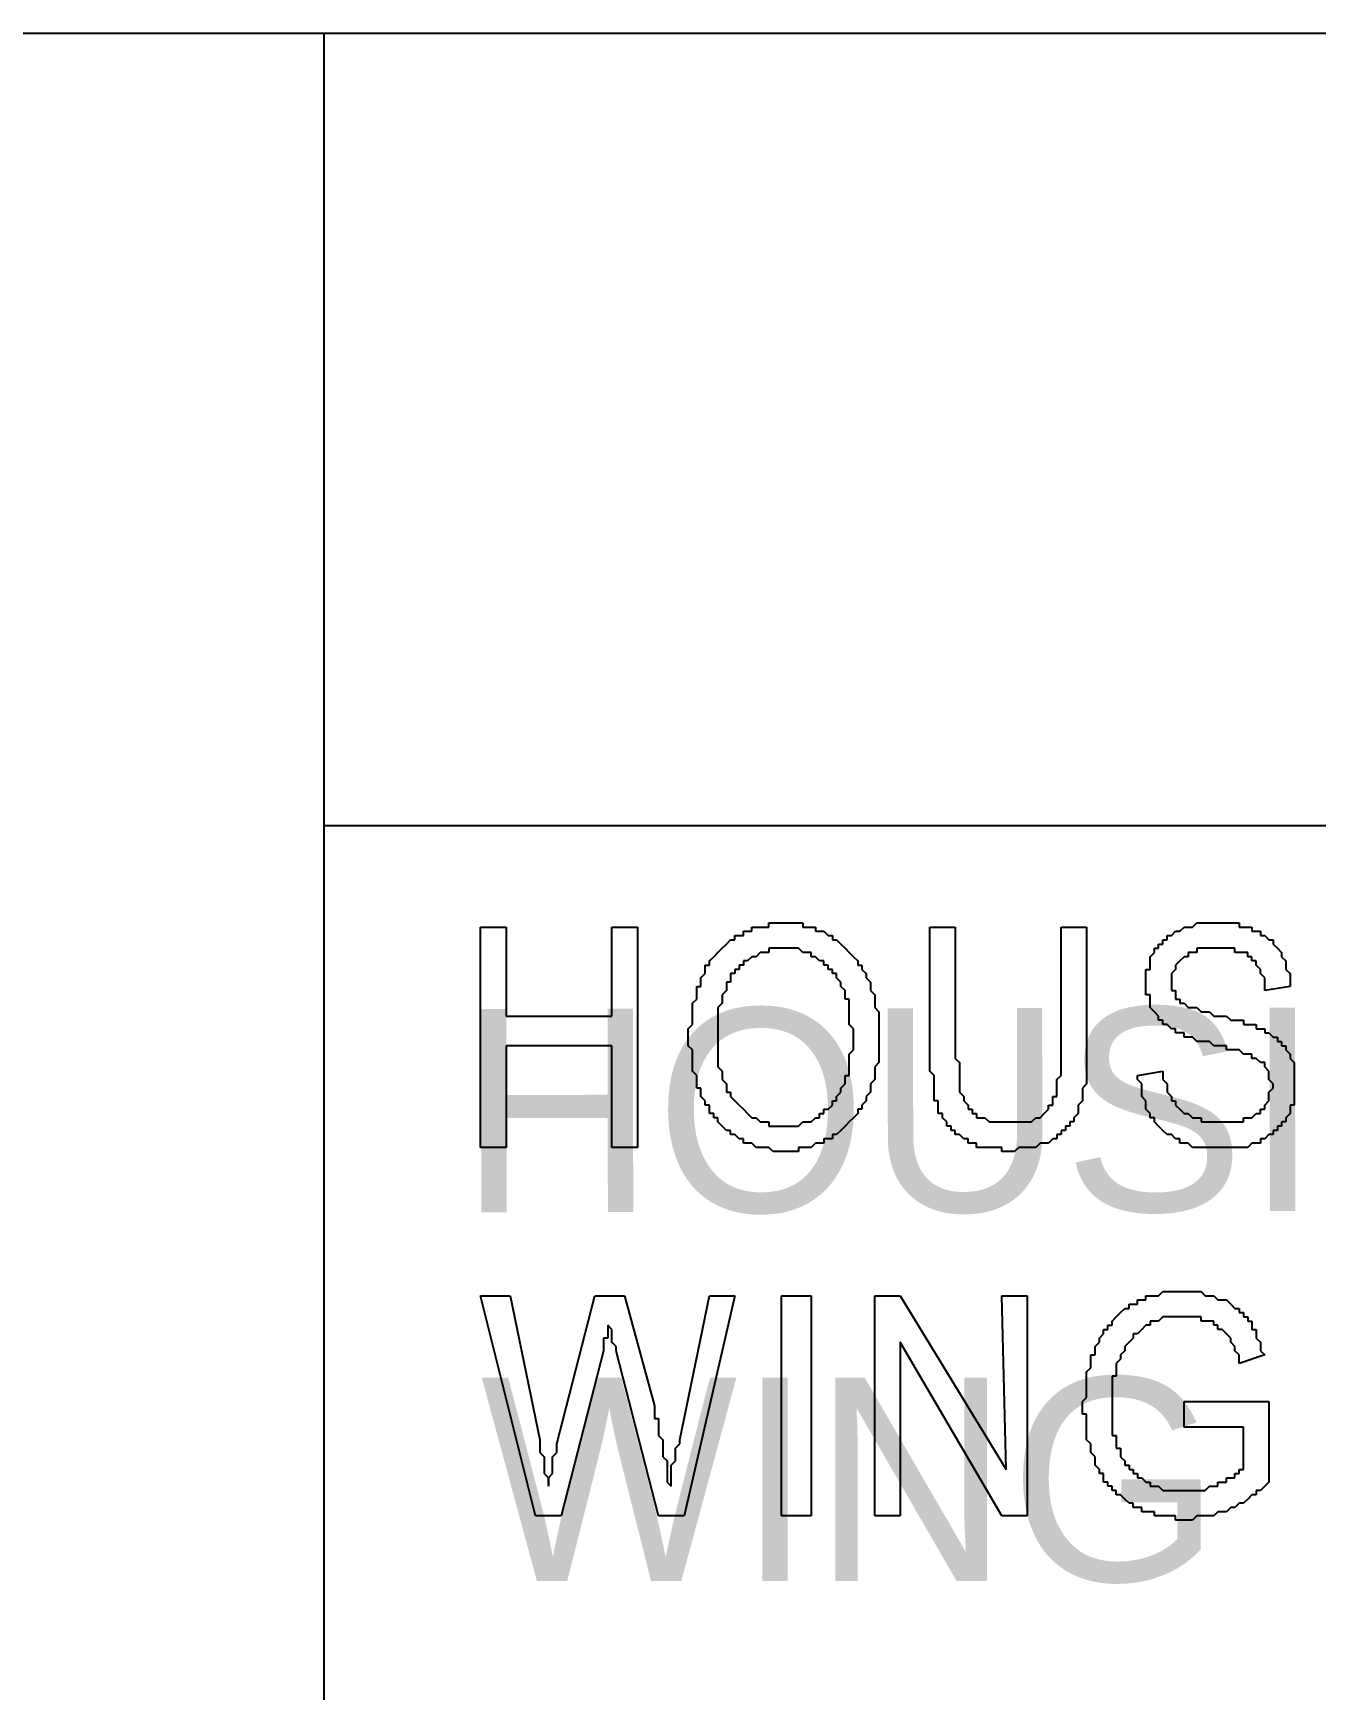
# Model space of a CAD drawing. Header units: millimetres. Extents: x 30 to 56197, y -4580 to 38782.
# Drawn here: x 47197 to 48978, y 36481 to 38782 of the extents above; entities that cross this region are included whole.
import ezdxf

# ---------------------------------------------------------------- set-up
doc = ezdxf.new("R2010")
doc.units = ezdxf.units.MM
doc.layers.add('A-ARCH-REF', color=8, linetype='CONTINUOUS')

msp = doc.modelspace()

# ---------------------------------------------------------------- linework, layer by layer
at = {"layer": 'A-ARCH-REF'}
for p, q in [((2132.1, 38781.7), (56197.3, 38781.7)), ((47600.3, 38781.7), (47600.3, 2451.8)), ((47600.3, 37681.3), (56197.3, 37681.3)), ((47818.1, 37234.1), (47818.1, 37540.1)), ((47818.1, 37540.1), (47853.4, 37540.1)), ((47853.4, 37540.1), (47853.4, 37416.5)), ((48000.5, 37416.5), (48000.5, 37540.1)), ((48000.5, 37540.1), (48035.8, 37540.1)), ((48035.8, 37540.1), (48035.8, 37234.1)), ((48182.9, 37528.3), (48182.9, 37534.2)), ((48182.9, 37534.2), (48188.8, 37534.2)), ((48188.8, 37534.2), (48194.6, 37534.2)), ((48194.6, 37534.2), (48194.6, 37540.1)), ((48194.6, 37540.1), (48200.5, 37540.1)), ((48200.5, 37540.1), (48206.4, 37540.1)), ((48206.4, 37540.1), (48212.3, 37540.1)), ((48212.3, 37540.1), (48218.2, 37540.1)), ((48218.2, 37540.1), (48218.2, 37546)), ((48218.2, 37546), (48224.1, 37546)), ((48224.1, 37546), (48230, 37546)), ((48230, 37546), (48235.8, 37546)), ((48235.8, 37546), (48241.7, 37546)), ((48241.7, 37546), (48247.6, 37546)), ((48247.6, 37546), (48253.5, 37546)), ((48253.5, 37546), (48259.4, 37546)), ((48259.4, 37546), (48265.3, 37546)), ((48265.3, 37546), (48265.3, 37540.1)), ((48265.3, 37540.1), (48271.1, 37540.1)), ((48271.1, 37540.1), (48277, 37540.1)), ((48277, 37540.1), (48282.9, 37540.1)), ((48282.9, 37540.1), (48282.9, 37534.2)), ((48282.9, 37534.2), (48288.8, 37534.2)), ((48288.8, 37534.2), (48294.7, 37534.2)), ((48294.7, 37534.2), (48300.6, 37528.3)), ((48441.8, 37363.6), (48441.8, 37540.1)), ((48441.8, 37540.1), (48477.1, 37540.1)), ((48477.1, 37540.1), (48477.1, 37363.6)), ((48624.2, 37540.1), (48659.5, 37540.1)), ((48624.2, 37363.6), (48624.2, 37540.1)), ((48659.5, 37540.1), (48659.5, 37363.6)), ((48777.2, 37528.3), (48783.1, 37534.2)), ((48783.1, 37534.2), (48789, 37534.2)), ((48789, 37534.2), (48794.9, 37540.1)), ((48794.9, 37540.1), (48800.7, 37540.1)), ((48800.7, 37540.1), (48806.6, 37540.1)), ((48806.6, 37540.1), (48812.5, 37546)), ((48812.5, 37546), (48818.4, 37546)), ((48818.4, 37546), (48824.3, 37546)), ((48824.3, 37546), (48830.2, 37546)), ((48830.2, 37546), (48836, 37546)), ((48836, 37546), (48841.9, 37546)), ((48841.9, 37546), (48847.8, 37546)), ((48847.8, 37546), (48853.7, 37546)), ((48853.7, 37546), (48859.6, 37546)), ((48859.6, 37546), (48865.5, 37546)), ((48865.5, 37546), (48871.3, 37546)), ((48871.3, 37546), (48871.3, 37540.1)), ((48871.3, 37540.1), (48877.2, 37540.1)), ((48877.2, 37540.1), (48883.1, 37540.1)), ((48883.1, 37540.1), (48889, 37540.1)), ((48889, 37540.1), (48889, 37534.2)), ((48889, 37534.2), (48894.9, 37534.2)), ((48894.9, 37534.2), (48900.8, 37534.2)), ((48900.8, 37534.2), (48900.8, 37528.3)), ((48147.6, 37504.8), (48153.5, 37510.7)), ((48153.5, 37510.7), (48159.3, 37516.5)), ((48159.3, 37516.5), (48165.2, 37522.4)), ((48165.2, 37522.4), (48171.1, 37522.4)), ((48171.1, 37522.4), (48171.1, 37528.3)), ((48171.1, 37528.3), (48177, 37528.3)), ((48177, 37528.3), (48182.9, 37528.3)), ((48224.1, 37510.7), (48218.2, 37510.7)), ((48218.2, 37510.7), (48218.2, 37504.8)), ((48230, 37510.7), (48224.1, 37510.7)), ((48235.8, 37510.7), (48230, 37510.7)), ((48241.7, 37510.7), (48235.8, 37510.7)), ((48247.6, 37510.7), (48241.7, 37510.7)), ((48253.5, 37510.7), (48247.6, 37510.7)), ((48259.4, 37510.7), (48253.5, 37510.7)), ((48265.3, 37504.8), (48259.4, 37510.7)), ((48300.6, 37528.3), (48306.5, 37528.3)), ((48306.5, 37528.3), (48306.5, 37522.4)), ((48306.5, 37522.4), (48312.3, 37522.4)), ((48312.3, 37522.4), (48318.2, 37516.5)), ((48318.2, 37516.5), (48324.1, 37510.7)), ((48324.1, 37510.7), (48330, 37504.8)), ((48753.7, 37504.8), (48753.7, 37510.7)), ((48753.7, 37510.7), (48759.5, 37510.7)), ((48759.5, 37510.7), (48759.5, 37516.5)), ((48759.5, 37516.5), (48765.4, 37516.5)), ((48765.4, 37516.5), (48765.4, 37522.4)), ((48765.4, 37522.4), (48771.3, 37522.4)), ((48771.3, 37522.4), (48771.3, 37528.3)), ((48771.3, 37528.3), (48777.2, 37528.3)), ((48818.4, 37510.7), (48812.5, 37510.7)), ((48812.5, 37510.7), (48812.5, 37504.8)), ((48824.3, 37510.7), (48818.4, 37510.7)), ((48830.2, 37510.7), (48824.3, 37510.7)), ((48836, 37510.7), (48830.2, 37510.7)), ((48841.9, 37510.7), (48836, 37510.7)), ((48847.8, 37510.7), (48841.9, 37510.7)), ((48853.7, 37510.7), (48847.8, 37510.7)), ((48859.6, 37510.7), (48853.7, 37510.7)), ((48865.5, 37510.7), (48859.6, 37510.7)), ((48865.5, 37504.8), (48865.5, 37510.7)), ((48900.8, 37528.3), (48906.7, 37528.3)), ((48906.7, 37528.3), (48912.5, 37522.4)), ((48912.5, 37522.4), (48918.4, 37522.4)), ((48918.4, 37522.4), (48918.4, 37516.5)), ((48918.4, 37516.5), (48924.3, 37510.7)), ((48924.3, 37510.7), (48930.2, 37504.8)), ((48129.9, 37481.2), (48129.9, 37487.1)), ((48129.9, 37487.1), (48135.8, 37487.1)), ((48135.8, 37493), (48141.7, 37498.9)), ((48135.8, 37487.1), (48135.8, 37493)), ((48141.7, 37498.9), (48147.6, 37504.8)), ((48182.9, 37487.1), (48177, 37487.1)), ((48177, 37487.1), (48177, 37481.2)), ((48188.8, 37493), (48182.9, 37493)), ((48182.9, 37493), (48182.9, 37487.1)), ((48194.6, 37498.9), (48188.8, 37493)), ((48200.5, 37498.9), (48194.6, 37498.9)), ((48206.4, 37504.8), (48200.5, 37498.9)), ((48212.3, 37504.8), (48206.4, 37504.8)), ((48218.2, 37504.8), (48212.3, 37504.8)), ((48271.1, 37504.8), (48265.3, 37504.8)), ((48277, 37504.8), (48271.1, 37504.8)), ((48277, 37498.9), (48277, 37504.8)), ((48282.9, 37498.9), (48277, 37498.9)), ((48288.8, 37493), (48282.9, 37498.9)), ((48294.7, 37493), (48288.8, 37493)), ((48294.7, 37487.1), (48294.7, 37493)), ((48300.6, 37487.1), (48294.7, 37487.1)), ((48300.6, 37481.2), (48300.6, 37487.1)), ((48330, 37504.8), (48335.9, 37498.9)), ((48335.9, 37498.9), (48341.8, 37493)), ((48341.8, 37493), (48341.8, 37487.1)), ((48341.8, 37487.1), (48347.6, 37487.1)), ((48347.6, 37487.1), (48347.6, 37481.2)), ((48747.8, 37498.9), (48753.7, 37504.8)), ((48747.8, 37493), (48747.8, 37498.9)), ((48747.8, 37487.1), (48747.8, 37493)), ((48747.8, 37481.2), (48747.8, 37487.1)), ((48789, 37493), (48783.1, 37487.1)), ((48783.1, 37487.1), (48783.1, 37481.2)), ((48794.9, 37498.9), (48789, 37493)), ((48800.7, 37498.9), (48794.9, 37498.9)), ((48806.6, 37504.8), (48800.7, 37504.8)), ((48800.7, 37504.8), (48800.7, 37498.9)), ((48812.5, 37504.8), (48806.6, 37504.8)), ((48871.3, 37504.8), (48865.5, 37504.8)), ((48877.2, 37504.8), (48871.3, 37504.8)), ((48883.1, 37504.8), (48877.2, 37504.8)), ((48883.1, 37498.9), (48883.1, 37504.8)), ((48889, 37498.9), (48883.1, 37498.9)), ((48889, 37493), (48889, 37498.9)), ((48894.9, 37493), (48889, 37493)), ((48894.9, 37487.1), (48894.9, 37493)), ((48900.8, 37481.2), (48894.9, 37487.1)), ((48930.2, 37504.8), (48930.2, 37498.9)), ((48930.2, 37498.9), (48936.1, 37493)), ((48936.1, 37493), (48936.1, 37487.1)), ((48936.1, 37487.1), (48936.1, 37481.2)), ((48124, 37469.5), (48129.9, 37475.4)), ((48124, 37463.6), (48124, 37469.5)), ((48124, 37457.7), (48124, 37463.6)), ((48129.9, 37475.4), (48129.9, 37481.2)), ((48165.2, 37463.6), (48159.3, 37463.6)), ((48159.3, 37463.6), (48159.3, 37457.7)), ((48171.1, 37475.4), (48165.2, 37475.4)), ((48165.2, 37475.4), (48165.2, 37469.5)), ((48165.2, 37469.5), (48165.2, 37463.6)), ((48177, 37481.2), (48171.1, 37481.2)), ((48171.1, 37481.2), (48171.1, 37475.4)), ((48306.5, 37481.2), (48300.6, 37481.2)), ((48306.5, 37475.4), (48306.5, 37481.2)), ((48312.3, 37475.4), (48306.5, 37475.4)), ((48312.3, 37469.5), (48312.3, 37475.4)), ((48318.2, 37463.6), (48312.3, 37469.5)), ((48318.2, 37457.7), (48318.2, 37463.6)), ((48347.6, 37481.2), (48353.5, 37475.4)), ((48353.5, 37475.4), (48353.5, 37469.5)), ((48353.5, 37469.5), (48359.4, 37463.6)), ((48359.4, 37463.6), (48359.4, 37457.7)), ((48741.9, 37475.4), (48741.9, 37481.2)), ((48741.9, 37481.2), (48747.8, 37481.2)), ((48741.9, 37469.5), (48741.9, 37475.4)), ((48741.9, 37463.6), (48741.9, 37469.5)), ((48741.9, 37457.7), (48741.9, 37463.6)), ((48783.1, 37481.2), (48777.2, 37475.4)), ((48777.2, 37475.4), (48777.2, 37469.5)), ((48777.2, 37469.5), (48777.2, 37463.6)), ((48777.2, 37463.6), (48777.2, 37457.7)), ((48900.8, 37475.4), (48900.8, 37481.2)), ((48906.7, 37469.5), (48900.8, 37475.4)), ((48906.7, 37463.6), (48906.7, 37469.5)), ((48906.7, 37457.7), (48906.7, 37463.6)), ((48936.1, 37481.2), (48942, 37475.4)), ((48942, 37475.4), (48942, 37469.5)), ((48942, 37469.5), (48942, 37463.6)), ((48942, 37463.6), (48942, 37457.7)), ((48112.3, 37434.2), (48118.2, 37440.1)), ((48118.2, 37451.8), (48118.2, 37457.7)), ((48118.2, 37457.7), (48124, 37457.7)), ((48118.2, 37445.9), (48118.2, 37451.8)), ((48118.2, 37440.1), (48118.2, 37445.9)), ((48159.3, 37451.8), (48153.5, 37445.9)), ((48153.5, 37445.9), (48153.5, 37440.1)), ((48153.5, 37440.1), (48153.5, 37434.2)), ((48159.3, 37457.7), (48159.3, 37451.8)), ((48324.1, 37451.8), (48318.2, 37457.7)), ((48324.1, 37445.9), (48324.1, 37451.8)), ((48324.1, 37440.1), (48324.1, 37445.9)), ((48330, 37440.1), (48324.1, 37440.1)), ((48330, 37434.2), (48330, 37440.1)), ((48359.4, 37457.7), (48359.4, 37451.8)), ((48359.4, 37451.8), (48365.3, 37445.9)), ((48365.3, 37445.9), (48365.3, 37440.1)), ((48365.3, 37440.1), (48365.3, 37434.2)), ((48741.9, 37451.8), (48741.9, 37457.7)), ((48741.9, 37445.9), (48741.9, 37451.8)), ((48747.8, 37445.9), (48741.9, 37445.9)), ((48747.8, 37440.1), (48747.8, 37445.9)), ((48747.8, 37434.2), (48747.8, 37440.1)), ((48777.2, 37457.7), (48777.2, 37451.8)), ((48777.2, 37451.8), (48783.1, 37451.8)), ((48783.1, 37451.8), (48783.1, 37445.9)), ((48783.1, 37445.9), (48783.1, 37440.1)), ((48783.1, 37440.1), (48789, 37440.1)), ((48789, 37440.1), (48789, 37434.2)), ((48942, 37457.7), (48906.7, 37451.8)), ((48906.7, 37451.8), (48906.7, 37457.7)), ((47853.4, 37416.5), (48000.5, 37416.5)), ((48112.3, 37428.3), (48112.3, 37434.2)), ((48112.3, 37422.4), (48112.3, 37428.3)), ((48112.3, 37416.5), (48112.3, 37422.4)), ((48112.3, 37410.6), (48112.3, 37416.5)), ((48153.5, 37434.2), (48147.6, 37428.3)), ((48147.6, 37428.3), (48147.6, 37422.4)), ((48147.6, 37422.4), (48147.6, 37416.5)), ((48147.6, 37416.5), (48147.6, 37410.6)), ((48330, 37428.3), (48330, 37434.2)), ((48330, 37422.4), (48330, 37428.3)), ((48330, 37416.5), (48330, 37422.4)), ((48330, 37410.6), (48330, 37416.5)), ((48365.3, 37434.2), (48365.3, 37428.3)), ((48365.3, 37428.3), (48371.2, 37422.4)), ((48371.2, 37422.4), (48371.2, 37416.5)), ((48371.2, 37416.5), (48371.2, 37410.6)), ((48747.8, 37428.3), (48747.8, 37434.2)), ((48753.7, 37422.4), (48747.8, 37428.3)), ((48759.5, 37416.5), (48753.7, 37422.4)), ((48759.5, 37410.6), (48759.5, 37416.5)), ((48789, 37434.2), (48794.9, 37434.2)), ((48794.9, 37434.2), (48800.7, 37428.3)), ((48800.7, 37428.3), (48806.6, 37428.3)), ((48806.6, 37428.3), (48812.5, 37428.3)), ((48812.5, 37428.3), (48818.4, 37422.4)), ((48818.4, 37422.4), (48824.3, 37422.4)), ((48824.3, 37422.4), (48830.2, 37422.4)), ((48830.2, 37422.4), (48836, 37416.5)), ((48836, 37416.5), (48841.9, 37416.5)), ((48841.9, 37416.5), (48847.8, 37416.5)), ((48847.8, 37416.5), (48853.7, 37416.5)), ((48853.7, 37416.5), (48859.6, 37410.6)), ((48106.4, 37398.9), (48112.3, 37404.7)), ((48106.4, 37393), (48106.4, 37398.9)), ((48106.4, 37387.1), (48106.4, 37393)), ((48112.3, 37404.7), (48112.3, 37410.6)), ((48147.6, 37410.6), (48147.6, 37404.7)), ((48147.6, 37404.7), (48147.6, 37398.9)), ((48147.6, 37398.9), (48147.6, 37393)), ((48147.6, 37393), (48147.6, 37387.1)), ((48330, 37404.7), (48330, 37410.6)), ((48335.9, 37398.9), (48330, 37404.7)), ((48335.9, 37393), (48335.9, 37398.9)), ((48335.9, 37387.1), (48335.9, 37393)), ((48371.2, 37410.6), (48371.2, 37404.7)), ((48371.2, 37404.7), (48371.2, 37398.9)), ((48371.2, 37398.9), (48371.2, 37393)), ((48371.2, 37393), (48371.2, 37387.1)), ((48765.4, 37410.6), (48759.5, 37410.6)), ((48765.4, 37404.7), (48765.4, 37410.6)), ((48771.3, 37404.7), (48765.4, 37404.7)), ((48777.2, 37398.9), (48771.3, 37404.7)), ((48783.1, 37398.9), (48777.2, 37398.9)), ((48783.1, 37393), (48783.1, 37398.9)), ((48789, 37393), (48783.1, 37393)), ((48794.9, 37393), (48789, 37393)), ((48794.9, 37387.1), (48794.9, 37393)), ((48859.6, 37410.6), (48865.5, 37410.6)), ((48865.5, 37410.6), (48871.3, 37410.6)), ((48871.3, 37410.6), (48877.2, 37410.6)), ((48877.2, 37410.6), (48877.2, 37404.7)), ((48877.2, 37404.7), (48883.1, 37404.7)), ((48883.1, 37404.7), (48889, 37404.7)), ((48889, 37404.7), (48894.9, 37404.7)), ((48894.9, 37404.7), (48894.9, 37398.9)), ((48894.9, 37398.9), (48900.8, 37398.9)), ((48900.8, 37398.9), (48906.7, 37398.9)), ((48906.7, 37398.9), (48906.7, 37393)), ((48906.7, 37393), (48912.5, 37393)), ((48912.5, 37393), (48918.4, 37387.1)), ((48000.5, 37375.3), (47853.4, 37375.3)), ((47853.4, 37375.3), (47853.4, 37234.1)), ((48000.5, 37234.1), (48000.5, 37375.3)), ((48106.4, 37381.2), (48106.4, 37387.1)), ((48106.4, 37375.3), (48106.4, 37381.2)), ((48112.3, 37369.4), (48106.4, 37375.3)), ((48112.3, 37363.6), (48112.3, 37369.4)), ((48147.6, 37387.1), (48147.6, 37381.2)), ((48147.6, 37381.2), (48147.6, 37375.3)), ((48147.6, 37375.3), (48147.6, 37369.4)), ((48147.6, 37369.4), (48147.6, 37363.6)), ((48330, 37363.6), (48335.9, 37369.4)), ((48335.9, 37381.2), (48335.9, 37387.1)), ((48335.9, 37375.3), (48335.9, 37381.2)), ((48335.9, 37369.4), (48335.9, 37375.3)), ((48371.2, 37387.1), (48371.2, 37381.2)), ((48371.2, 37381.2), (48371.2, 37375.3)), ((48371.2, 37375.3), (48371.2, 37369.4)), ((48371.2, 37369.4), (48371.2, 37363.6)), ((48800.7, 37387.1), (48794.9, 37387.1)), ((48806.6, 37387.1), (48800.7, 37387.1)), ((48812.5, 37381.2), (48806.6, 37387.1)), ((48818.4, 37381.2), (48812.5, 37381.2)), ((48824.3, 37381.2), (48818.4, 37381.2)), ((48830.2, 37381.2), (48824.3, 37381.2)), ((48836, 37375.3), (48830.2, 37381.2)), ((48841.9, 37375.3), (48836, 37375.3)), ((48847.8, 37375.3), (48841.9, 37375.3)), ((48853.7, 37375.3), (48847.8, 37375.3)), ((48853.7, 37369.4), (48853.7, 37375.3)), ((48859.6, 37369.4), (48853.7, 37369.4)), ((48865.5, 37369.4), (48859.6, 37369.4)), ((48871.3, 37369.4), (48865.5, 37369.4)), ((48877.2, 37363.6), (48871.3, 37369.4)), ((48918.4, 37387.1), (48924.3, 37387.1)), ((48924.3, 37387.1), (48924.3, 37381.2)), ((48924.3, 37381.2), (48930.2, 37381.2)), ((48930.2, 37381.2), (48930.2, 37375.3)), ((48930.2, 37375.3), (48936.1, 37375.3)), ((48936.1, 37375.3), (48936.1, 37369.4)), ((48936.1, 37369.4), (48942, 37363.6)), ((48112.3, 37357.7), (48112.3, 37363.6)), ((48112.3, 37351.8), (48112.3, 37357.7)), ((48112.3, 37345.9), (48112.3, 37351.8)), ((48147.6, 37363.6), (48147.6, 37357.7)), ((48147.6, 37357.7), (48147.6, 37351.8)), ((48147.6, 37351.8), (48147.6, 37345.9)), ((48330, 37357.7), (48330, 37363.6)), ((48330, 37351.8), (48330, 37357.7)), ((48330, 37345.9), (48330, 37351.8)), ((48371.2, 37351.8), (48365.3, 37345.9)), ((48371.2, 37363.6), (48371.2, 37357.7)), ((48371.2, 37357.7), (48371.2, 37351.8)), ((48441.8, 37357.7), (48441.8, 37363.6)), ((48441.8, 37351.8), (48441.8, 37357.7)), ((48441.8, 37345.9), (48441.8, 37351.8)), ((48477.1, 37363.6), (48477.1, 37357.7)), ((48477.1, 37357.7), (48483, 37351.8)), ((48483, 37351.8), (48483, 37345.9)), ((48624.2, 37357.7), (48624.2, 37363.6)), ((48624.2, 37351.8), (48624.2, 37357.7)), ((48624.2, 37345.9), (48624.2, 37351.8)), ((48659.5, 37363.6), (48659.5, 37357.7)), ((48659.5, 37357.7), (48659.5, 37351.8)), ((48659.5, 37351.8), (48659.5, 37345.9)), ((48883.1, 37363.6), (48877.2, 37363.6)), ((48889, 37363.6), (48883.1, 37363.6)), ((48889, 37357.7), (48889, 37363.6)), ((48894.9, 37357.7), (48889, 37357.7)), ((48900.8, 37351.8), (48894.9, 37357.7)), ((48906.7, 37351.8), (48900.8, 37351.8)), ((48906.7, 37345.9), (48906.7, 37351.8)), ((48942, 37363.6), (48942, 37357.7)), ((48942, 37357.7), (48947.8, 37351.8)), ((48947.8, 37351.8), (48947.8, 37345.9)), ((48112.3, 37340), (48112.3, 37345.9)), ((48118.2, 37334.1), (48112.3, 37340)), ((48118.2, 37328.2), (48118.2, 37334.1)), ((48118.2, 37322.4), (48118.2, 37328.2)), ((48147.6, 37345.9), (48153.5, 37340)), ((48153.5, 37340), (48153.5, 37334.1)), ((48153.5, 37334.1), (48153.5, 37328.2)), ((48153.5, 37328.2), (48159.3, 37322.4)), ((48324.1, 37328.2), (48324.1, 37334.1)), ((48324.1, 37334.1), (48330, 37334.1)), ((48324.1, 37322.4), (48324.1, 37328.2)), ((48330, 37340), (48330, 37345.9)), ((48330, 37334.1), (48330, 37340)), ((48365.3, 37328.2), (48359.4, 37322.4)), ((48365.3, 37345.9), (48365.3, 37340)), ((48365.3, 37340), (48365.3, 37334.1)), ((48365.3, 37334.1), (48365.3, 37328.2)), ((48441.8, 37340), (48441.8, 37345.9)), ((48447.7, 37334.1), (48441.8, 37340)), ((48447.7, 37328.2), (48447.7, 37334.1)), ((48447.7, 37322.4), (48447.7, 37328.2)), ((48483, 37345.9), (48483, 37340)), ((48483, 37340), (48483, 37334.1)), ((48483, 37334.1), (48483, 37328.2)), ((48483, 37328.2), (48483, 37322.4)), ((48618.3, 37328.2), (48624.2, 37334.1)), ((48618.3, 37322.4), (48618.3, 37328.2)), ((48624.2, 37340), (48624.2, 37345.9)), ((48624.2, 37334.1), (48624.2, 37340)), ((48659.5, 37345.9), (48659.5, 37340)), ((48659.5, 37340), (48659.5, 37334.1)), ((48659.5, 37334.1), (48659.5, 37328.2)), ((48659.5, 37328.2), (48659.5, 37322.4)), ((48730.1, 37334.1), (48765.4, 37340)), ((48730.1, 37328.2), (48730.1, 37334.1)), ((48736, 37322.4), (48730.1, 37328.2)), ((48765.4, 37340), (48765.4, 37334.1)), ((48765.4, 37334.1), (48765.4, 37328.2)), ((48765.4, 37328.2), (48771.3, 37322.4)), ((48912.5, 37340), (48906.7, 37345.9)), ((48912.5, 37334.1), (48912.5, 37340)), ((48912.5, 37328.2), (48912.5, 37334.1)), ((48918.4, 37322.4), (48912.5, 37328.2)), ((48947.8, 37345.9), (48947.8, 37340)), ((48947.8, 37340), (48947.8, 37334.1)), ((48947.8, 37334.1), (48947.8, 37328.2)), ((48947.8, 37328.2), (48947.8, 37322.4)), ((48118.2, 37316.5), (48118.2, 37322.4)), ((48124, 37316.5), (48118.2, 37316.5)), ((48124, 37310.6), (48124, 37316.5)), ((48124, 37304.7), (48124, 37310.6)), ((48129.9, 37298.8), (48124, 37304.7)), ((48159.3, 37322.4), (48159.3, 37316.5)), ((48159.3, 37316.5), (48159.3, 37310.6)), ((48159.3, 37310.6), (48165.2, 37310.6)), ((48165.2, 37310.6), (48165.2, 37304.7)), ((48165.2, 37304.7), (48171.1, 37298.8)), ((48312.3, 37304.7), (48318.2, 37310.6)), ((48312.3, 37298.8), (48312.3, 37304.7)), ((48318.2, 37316.5), (48324.1, 37322.4)), ((48318.2, 37310.6), (48318.2, 37316.5)), ((48359.4, 37310.6), (48353.5, 37304.7)), ((48353.5, 37304.7), (48353.5, 37298.8)), ((48359.4, 37322.4), (48359.4, 37316.5)), ((48359.4, 37316.5), (48359.4, 37310.6)), ((48447.7, 37316.5), (48447.7, 37322.4)), ((48447.7, 37310.6), (48447.7, 37316.5)), ((48447.7, 37304.7), (48447.7, 37310.6)), ((48447.7, 37298.8), (48447.7, 37304.7)), ((48483, 37322.4), (48483, 37316.5)), ((48483, 37316.5), (48483, 37310.6)), ((48483, 37310.6), (48488.9, 37304.7)), ((48488.9, 37304.7), (48488.9, 37298.8)), ((48612.4, 37298.8), (48612.4, 37304.7)), ((48612.4, 37304.7), (48618.3, 37304.7)), ((48618.3, 37316.5), (48618.3, 37322.4)), ((48618.3, 37310.6), (48618.3, 37316.5)), ((48618.3, 37304.7), (48618.3, 37310.6)), ((48659.5, 37322.4), (48653.6, 37316.5)), ((48653.6, 37316.5), (48653.6, 37310.6)), ((48653.6, 37310.6), (48653.6, 37304.7)), ((48653.6, 37304.7), (48653.6, 37298.8)), ((48736, 37316.5), (48736, 37322.4)), ((48736, 37310.6), (48736, 37316.5)), ((48736, 37304.7), (48736, 37310.6)), ((48741.9, 37298.8), (48736, 37304.7)), ((48771.3, 37322.4), (48771.3, 37316.5)), ((48771.3, 37316.5), (48771.3, 37310.6)), ((48771.3, 37310.6), (48777.2, 37304.7)), ((48777.2, 37304.7), (48777.2, 37298.8)), ((48912.5, 37310.6), (48918.4, 37316.5)), ((48912.5, 37304.7), (48912.5, 37310.6)), ((48912.5, 37298.8), (48912.5, 37304.7)), ((48918.4, 37316.5), (48918.4, 37322.4)), ((48947.8, 37322.4), (48947.8, 37316.5)), ((48947.8, 37316.5), (48947.8, 37310.6)), ((48947.8, 37310.6), (48947.8, 37304.7)), ((48947.8, 37304.7), (48947.8, 37298.8)), ((48129.9, 37292.9), (48129.9, 37298.8)), ((48135.8, 37292.9), (48129.9, 37292.9)), ((48135.8, 37287.1), (48135.8, 37292.9)), ((48135.8, 37281.2), (48135.8, 37287.1)), ((48141.7, 37281.2), (48135.8, 37281.2)), ((48141.7, 37275.3), (48141.7, 37281.2)), ((48171.1, 37298.8), (48177, 37292.9)), ((48177, 37292.9), (48182.9, 37287.1)), ((48182.9, 37287.1), (48188.8, 37281.2)), ((48188.8, 37281.2), (48194.6, 37275.3)), ((48288.8, 37275.3), (48288.8, 37281.2)), ((48288.8, 37281.2), (48294.7, 37281.2)), ((48294.7, 37281.2), (48294.7, 37287.1)), ((48294.7, 37287.1), (48300.6, 37287.1)), ((48300.6, 37287.1), (48306.5, 37292.9)), ((48306.5, 37292.9), (48306.5, 37298.8)), ((48306.5, 37298.8), (48312.3, 37298.8)), ((48341.8, 37281.2), (48335.9, 37275.3)), ((48347.6, 37287.1), (48341.8, 37287.1)), ((48341.8, 37287.1), (48341.8, 37281.2)), ((48353.5, 37298.8), (48347.6, 37292.9)), ((48347.6, 37292.9), (48347.6, 37287.1)), ((48453.6, 37298.8), (48447.7, 37298.8)), ((48453.6, 37292.9), (48453.6, 37298.8)), ((48453.6, 37287.1), (48453.6, 37292.9)), ((48453.6, 37281.2), (48453.6, 37287.1)), ((48459.4, 37281.2), (48453.6, 37281.2)), ((48459.4, 37275.3), (48459.4, 37281.2)), ((48488.9, 37298.8), (48494.8, 37292.9)), ((48494.8, 37292.9), (48494.8, 37287.1)), ((48494.8, 37287.1), (48500.6, 37287.1)), ((48500.6, 37287.1), (48500.6, 37281.2)), ((48500.6, 37281.2), (48506.5, 37281.2)), ((48506.5, 37281.2), (48506.5, 37275.3)), ((48594.8, 37275.3), (48600.7, 37281.2)), ((48600.7, 37281.2), (48606.6, 37287.1)), ((48606.6, 37287.1), (48606.6, 37292.9)), ((48606.6, 37292.9), (48612.4, 37292.9)), ((48612.4, 37292.9), (48612.4, 37298.8)), ((48647.7, 37281.2), (48641.9, 37275.3)), ((48653.6, 37298.8), (48647.7, 37292.9)), ((48647.7, 37292.9), (48647.7, 37287.1)), ((48647.7, 37287.1), (48647.7, 37281.2)), ((48741.9, 37292.9), (48741.9, 37298.8)), ((48741.9, 37287.1), (48741.9, 37292.9)), ((48747.8, 37281.2), (48741.9, 37287.1)), ((48747.8, 37275.3), (48747.8, 37281.2)), ((48777.2, 37298.8), (48783.1, 37298.8)), ((48783.1, 37298.8), (48783.1, 37292.9)), ((48783.1, 37292.9), (48789, 37287.1)), ((48789, 37287.1), (48794.9, 37281.2)), ((48794.9, 37281.2), (48800.7, 37281.2)), ((48800.7, 37281.2), (48806.6, 37275.3)), ((48889, 37275.3), (48894.9, 37281.2)), ((48894.9, 37281.2), (48900.8, 37281.2)), ((48900.8, 37281.2), (48900.8, 37287.1)), ((48900.8, 37287.1), (48906.7, 37287.1)), ((48906.7, 37292.9), (48912.5, 37298.8)), ((48906.7, 37287.1), (48906.7, 37292.9)), ((48942, 37281.2), (48936.1, 37275.3)), ((48947.8, 37292.9), (48942, 37292.9)), ((48942, 37292.9), (48942, 37287.1)), ((48942, 37287.1), (48942, 37281.2)), ((48947.8, 37298.8), (48947.8, 37292.9)), ((48147.6, 37275.3), (48141.7, 37275.3)), ((48147.6, 37269.4), (48147.6, 37275.3)), ((48153.5, 37263.5), (48147.6, 37269.4)), ((48159.3, 37257.6), (48153.5, 37263.5)), ((48165.2, 37257.6), (48159.3, 37257.6)), ((48165.2, 37251.8), (48165.2, 37257.6)), ((48194.6, 37275.3), (48200.5, 37275.3)), ((48200.5, 37275.3), (48206.4, 37269.4)), ((48206.4, 37269.4), (48212.3, 37269.4)), ((48212.3, 37269.4), (48218.2, 37269.4)), ((48218.2, 37269.4), (48218.2, 37263.5)), ((48218.2, 37263.5), (48224.1, 37263.5)), ((48224.1, 37263.5), (48230, 37263.5)), ((48230, 37263.5), (48235.8, 37263.5)), ((48235.8, 37263.5), (48241.7, 37263.5)), ((48241.7, 37263.5), (48247.6, 37263.5)), ((48247.6, 37263.5), (48253.5, 37263.5)), ((48253.5, 37263.5), (48259.4, 37263.5)), ((48259.4, 37263.5), (48265.3, 37269.4)), ((48265.3, 37269.4), (48271.1, 37269.4)), ((48271.1, 37269.4), (48277, 37269.4)), ((48277, 37269.4), (48282.9, 37275.3)), ((48282.9, 37275.3), (48288.8, 37275.3)), ((48318.2, 37257.6), (48312.3, 37251.8)), ((48324.1, 37263.5), (48318.2, 37257.6)), ((48330, 37269.4), (48324.1, 37263.5)), ((48335.9, 37275.3), (48330, 37269.4)), ((48465.3, 37269.4), (48459.4, 37275.3)), ((48465.3, 37263.5), (48465.3, 37269.4)), ((48471.2, 37263.5), (48465.3, 37263.5)), ((48471.2, 37257.6), (48471.2, 37263.5)), ((48477.1, 37257.6), (48471.2, 37257.6)), ((48477.1, 37251.8), (48477.1, 37257.6)), ((48506.5, 37275.3), (48512.4, 37275.3)), ((48512.4, 37275.3), (48518.3, 37275.3)), ((48518.3, 37275.3), (48524.2, 37269.4)), ((48524.2, 37269.4), (48530.1, 37269.4)), ((48530.1, 37269.4), (48535.9, 37269.4)), ((48535.9, 37269.4), (48541.8, 37269.4)), ((48541.8, 37269.4), (48547.7, 37269.4)), ((48547.7, 37269.4), (48553.6, 37269.4)), ((48553.6, 37269.4), (48559.5, 37269.4)), ((48559.5, 37269.4), (48565.4, 37269.4)), ((48565.4, 37269.4), (48571.2, 37269.4)), ((48571.2, 37269.4), (48577.1, 37269.4)), ((48577.1, 37269.4), (48583, 37269.4)), ((48583, 37269.4), (48588.9, 37275.3)), ((48588.9, 37275.3), (48594.8, 37275.3)), ((48630.1, 37257.6), (48624.2, 37257.6)), ((48624.2, 37257.6), (48624.2, 37251.8)), ((48636, 37263.5), (48630.1, 37263.5)), ((48630.1, 37263.5), (48630.1, 37257.6)), ((48641.9, 37269.4), (48636, 37269.4)), ((48636, 37269.4), (48636, 37263.5)), ((48641.9, 37275.3), (48641.9, 37269.4)), ((48753.7, 37275.3), (48747.8, 37275.3)), ((48753.7, 37269.4), (48753.7, 37275.3)), ((48759.5, 37263.5), (48753.7, 37269.4)), ((48765.4, 37257.6), (48759.5, 37263.5)), ((48771.3, 37251.8), (48765.4, 37257.6)), ((48806.6, 37275.3), (48812.5, 37275.3)), ((48812.5, 37275.3), (48818.4, 37275.3)), ((48818.4, 37275.3), (48818.4, 37269.4)), ((48818.4, 37269.4), (48824.3, 37269.4)), ((48824.3, 37269.4), (48830.2, 37269.4)), ((48830.2, 37269.4), (48836, 37269.4)), ((48836, 37269.4), (48841.9, 37269.4)), ((48841.9, 37269.4), (48847.8, 37269.4)), ((48847.8, 37269.4), (48853.7, 37269.4)), ((48853.7, 37269.4), (48859.6, 37269.4)), ((48859.6, 37269.4), (48865.5, 37269.4)), ((48865.5, 37269.4), (48871.3, 37269.4)), ((48871.3, 37269.4), (48877.2, 37269.4)), ((48877.2, 37269.4), (48877.2, 37275.3)), ((48877.2, 37275.3), (48883.1, 37275.3)), ((48883.1, 37275.3), (48889, 37275.3)), ((48924.3, 37257.6), (48918.4, 37257.6)), ((48918.4, 37257.6), (48918.4, 37251.8)), ((48930.2, 37263.5), (48924.3, 37263.5)), ((48924.3, 37263.5), (48924.3, 37257.6)), ((48936.1, 37269.4), (48930.2, 37269.4)), ((48930.2, 37269.4), (48930.2, 37263.5)), ((48936.1, 37275.3), (48936.1, 37269.4)), ((47853.4, 37234.1), (47818.1, 37234.1)), ((48035.8, 37234.1), (48000.5, 37234.1)), ((48171.1, 37251.8), (48165.2, 37251.8)), ((48177, 37245.9), (48171.1, 37251.8)), ((48182.9, 37245.9), (48177, 37245.9)), ((48182.9, 37240), (48182.9, 37245.9)), ((48188.8, 37240), (48182.9, 37240)), ((48194.6, 37240), (48188.8, 37240)), ((48200.5, 37234.1), (48194.6, 37240)), ((48206.4, 37234.1), (48200.5, 37234.1)), ((48212.3, 37234.1), (48206.4, 37234.1)), ((48218.2, 37234.1), (48212.3, 37234.1)), ((48224.1, 37228.2), (48218.2, 37234.1)), ((48265.3, 37234.1), (48259.4, 37234.1)), ((48259.4, 37234.1), (48259.4, 37228.2)), ((48271.1, 37234.1), (48265.3, 37234.1)), ((48277, 37234.1), (48271.1, 37234.1)), ((48282.9, 37240), (48277, 37234.1)), ((48288.8, 37240), (48282.9, 37240)), ((48294.7, 37240), (48288.8, 37240)), ((48300.6, 37245.9), (48294.7, 37245.9)), ((48294.7, 37245.9), (48294.7, 37240)), ((48306.5, 37245.9), (48300.6, 37245.9)), ((48312.3, 37251.8), (48306.5, 37251.8)), ((48306.5, 37251.8), (48306.5, 37245.9)), ((48483, 37251.8), (48477.1, 37251.8)), ((48488.9, 37245.9), (48483, 37251.8)), ((48494.8, 37245.9), (48488.9, 37245.9)), ((48494.8, 37240), (48494.8, 37245.9)), ((48500.6, 37240), (48494.8, 37240)), ((48506.5, 37240), (48500.6, 37240)), ((48506.5, 37234.1), (48506.5, 37240)), ((48512.4, 37234.1), (48506.5, 37234.1)), ((48518.3, 37234.1), (48512.4, 37234.1)), ((48524.2, 37234.1), (48518.3, 37234.1)), ((48530.1, 37234.1), (48524.2, 37234.1)), ((48535.9, 37234.1), (48530.1, 37234.1)), ((48541.8, 37234.1), (48535.9, 37234.1)), ((48541.8, 37228.2), (48541.8, 37234.1)), ((48565.4, 37234.1), (48559.5, 37228.2)), ((48571.2, 37234.1), (48565.4, 37234.1)), ((48577.1, 37234.1), (48571.2, 37234.1)), ((48583, 37234.1), (48577.1, 37234.1)), ((48588.9, 37234.1), (48583, 37234.1)), ((48594.8, 37240), (48588.9, 37234.1)), ((48600.7, 37240), (48594.8, 37240)), ((48606.6, 37240), (48600.7, 37240)), ((48612.4, 37245.9), (48606.6, 37240)), ((48618.3, 37245.9), (48612.4, 37245.9)), ((48624.2, 37251.8), (48618.3, 37251.8)), ((48618.3, 37251.8), (48618.3, 37245.9)), ((48777.2, 37251.8), (48771.3, 37251.8)), ((48783.1, 37245.9), (48777.2, 37251.8)), ((48789, 37245.9), (48783.1, 37245.9)), ((48789, 37240), (48789, 37245.9)), ((48794.9, 37240), (48789, 37240)), ((48800.7, 37240), (48794.9, 37240)), ((48806.6, 37234.1), (48800.7, 37240)), ((48812.5, 37234.1), (48806.6, 37234.1)), ((48818.4, 37234.1), (48812.5, 37234.1)), ((48824.3, 37234.1), (48818.4, 37234.1)), ((48830.2, 37234.1), (48824.3, 37234.1)), ((48836, 37234.1), (48830.2, 37234.1)), ((48841.9, 37234.1), (48836, 37234.1)), ((48847.8, 37234.1), (48841.9, 37234.1)), ((48853.7, 37234.1), (48847.8, 37234.1)), ((48859.6, 37234.1), (48853.7, 37234.1)), ((48865.5, 37234.1), (48859.6, 37234.1)), ((48871.3, 37234.1), (48865.5, 37234.1)), ((48877.2, 37234.1), (48871.3, 37234.1)), ((48883.1, 37234.1), (48877.2, 37234.1)), ((48889, 37240), (48883.1, 37234.1)), ((48894.9, 37240), (48889, 37240)), ((48900.8, 37240), (48894.9, 37240)), ((48906.7, 37245.9), (48900.8, 37245.9)), ((48900.8, 37245.9), (48900.8, 37240)), ((48912.5, 37251.8), (48906.7, 37245.9)), ((48918.4, 37251.8), (48912.5, 37251.8)), ((48230, 37228.2), (48224.1, 37228.2)), ((48235.8, 37228.2), (48230, 37228.2)), ((48241.7, 37228.2), (48235.8, 37228.2)), ((48247.6, 37228.2), (48241.7, 37228.2)), ((48253.5, 37228.2), (48247.6, 37228.2)), ((48259.4, 37228.2), (48253.5, 37228.2)), ((48547.7, 37228.2), (48541.8, 37228.2)), ((48553.6, 37228.2), (48547.7, 37228.2)), ((48559.5, 37228.2), (48553.6, 37228.2)), ((47894.5, 36722.2), (47818.1, 37028.1)), ((47818.1, 37028.1), (47859.2, 37028.1)), ((47859.2, 37028.1), (47900.4, 36828.1)), ((47924, 36822.2), (47976.9, 37028.1)), ((47976.9, 37028.1), (48018.1, 37028.1)), ((48018.1, 37028.1), (48059.3, 36875.2)), ((48094.6, 36828.1), (48135.8, 37028.1)), ((48171.1, 37028.1), (48100.5, 36722.2)), ((48135.8, 37028.1), (48171.1, 37028.1)), ((48235.8, 36722.2), (48235.8, 37028.1)), ((48235.8, 37028.1), (48277, 37028.1)), ((48277, 37028.1), (48277, 36722.2)), ((48365.3, 36722.2), (48365.3, 37028.1)), ((48365.3, 37028.1), (48400.6, 37028.1)), ((48400.6, 37028.1), (48547.7, 36786.9)), ((48547.7, 36786.9), (48541.8, 37028.1)), ((48541.8, 37028.1), (48577.1, 37028.1)), ((48577.1, 37028.1), (48577.1, 36722.2)), ((48741.9, 37022.3), (48741.9, 37028.1)), ((48741.9, 37028.1), (48747.8, 37028.1)), ((48747.8, 37028.1), (48753.7, 37028.1)), ((48753.7, 37028.1), (48759.5, 37028.1)), ((48759.5, 37028.1), (48765.4, 37034)), ((48765.4, 37034), (48771.3, 37034)), ((48771.3, 37034), (48777.2, 37034)), ((48777.2, 37034), (48783.1, 37034)), ((48783.1, 37034), (48789, 37034)), ((48789, 37034), (48794.9, 37034)), ((48794.9, 37034), (48800.7, 37034)), ((48800.7, 37034), (48806.6, 37034)), ((48806.6, 37034), (48812.5, 37034)), ((48812.5, 37034), (48818.4, 37034)), ((48818.4, 37034), (48824.3, 37028.1)), ((48824.3, 37028.1), (48830.2, 37028.1)), ((48830.2, 37028.1), (48836, 37028.1)), ((48836, 37028.1), (48841.9, 37022.3)), ((48700.7, 36998.7), (48706.6, 37004.6)), ((48706.6, 37004.6), (48712.5, 37010.5)), ((48712.5, 37010.5), (48718.4, 37010.5)), ((48718.4, 37010.5), (48718.4, 37016.4)), ((48718.4, 37016.4), (48724.2, 37016.4)), ((48724.2, 37016.4), (48730.1, 37016.4)), ((48730.1, 37016.4), (48730.1, 37022.3)), ((48730.1, 37022.3), (48736, 37022.3)), ((48736, 37022.3), (48741.9, 37022.3)), ((48841.9, 37022.3), (48847.8, 37022.3)), ((48847.8, 37022.3), (48853.7, 37022.3)), ((48853.7, 37022.3), (48859.6, 37016.4)), ((48859.6, 37016.4), (48865.5, 37010.5)), ((48865.5, 37010.5), (48871.3, 37010.5)), ((48871.3, 37010.5), (48871.3, 37004.6)), ((48871.3, 37004.6), (48877.2, 37004.6)), ((48877.2, 37004.6), (48877.2, 36998.7)), ((48000.5, 36981.1), (47994.6, 36987)), ((47994.6, 36987), (47994.6, 36981.1)), ((47994.6, 36981.1), (47994.6, 36975.2)), ((48000.5, 36975.2), (48000.5, 36981.1)), ((48683, 36975.2), (48683, 36981.1)), ((48683, 36981.1), (48688.9, 36981.1)), ((48688.9, 36981.1), (48688.9, 36987)), ((48688.9, 36987), (48694.8, 36987)), ((48694.8, 36992.8), (48700.7, 36998.7)), ((48694.8, 36987), (48694.8, 36992.8)), ((48736, 36981.1), (48730.1, 36975.2)), ((48741.9, 36987), (48736, 36981.1)), ((48747.8, 36987), (48741.9, 36987)), ((48753.7, 36992.8), (48747.8, 36992.8)), ((48747.8, 36992.8), (48747.8, 36987)), ((48759.5, 36992.8), (48753.7, 36992.8)), ((48765.4, 36998.7), (48759.5, 36992.8)), ((48771.3, 36998.7), (48765.4, 36998.7)), ((48777.2, 36998.7), (48771.3, 36998.7)), ((48783.1, 36998.7), (48777.2, 36998.7)), ((48789, 36998.7), (48783.1, 36998.7)), ((48794.9, 36998.7), (48789, 36998.7)), ((48800.7, 36998.7), (48794.9, 36998.7)), ((48806.6, 36998.7), (48800.7, 36998.7)), ((48812.5, 36998.7), (48806.6, 36998.7)), ((48818.4, 36998.7), (48812.5, 36998.7)), ((48818.4, 36992.8), (48818.4, 36998.7)), ((48824.3, 36992.8), (48818.4, 36992.8)), ((48830.2, 36992.8), (48824.3, 36992.8)), ((48836, 36992.8), (48830.2, 36992.8)), ((48836, 36987), (48836, 36992.8)), ((48841.9, 36987), (48836, 36987)), ((48841.9, 36981.1), (48841.9, 36987)), ((48847.8, 36981.1), (48841.9, 36981.1)), ((48853.7, 36975.2), (48847.8, 36981.1)), ((48877.2, 36998.7), (48883.1, 36998.7)), ((48883.1, 36998.7), (48883.1, 36992.8)), ((48883.1, 36992.8), (48889, 36992.8)), ((48889, 36992.8), (48889, 36987)), ((48889, 36987), (48889, 36981.1)), ((48889, 36981.1), (48894.9, 36981.1)), ((48894.9, 36981.1), (48894.9, 36975.2)), ((47994.6, 36969.3), (47988.7, 36969.3)), ((47988.7, 36969.3), (47988.7, 36963.4)), ((47988.7, 36963.4), (47988.7, 36957.5)), ((47988.7, 36957.5), (47988.7, 36951.7)), ((47994.6, 36975.2), (47994.6, 36969.3)), ((48000.5, 36969.3), (48000.5, 36975.2)), ((48000.5, 36963.4), (48000.5, 36969.3)), ((48006.4, 36957.5), (48000.5, 36963.4)), ((48006.4, 36951.7), (48006.4, 36957.5)), ((48541.8, 36722.2), (48400.6, 36963.4)), ((48400.6, 36963.4), (48400.6, 36722.2)), ((48671.3, 36957.5), (48677.2, 36963.4)), ((48671.3, 36951.7), (48671.3, 36957.5)), ((48677.2, 36969.3), (48683, 36975.2)), ((48677.2, 36963.4), (48677.2, 36969.3)), ((48718.4, 36963.4), (48712.5, 36957.5)), ((48712.5, 36957.5), (48712.5, 36951.7)), ((48724.2, 36969.3), (48718.4, 36963.4)), ((48730.1, 36975.2), (48724.2, 36975.2)), ((48724.2, 36975.2), (48724.2, 36969.3)), ((48859.6, 36969.3), (48853.7, 36975.2)), ((48859.6, 36963.4), (48859.6, 36969.3)), ((48865.5, 36957.5), (48859.6, 36963.4)), ((48865.5, 36951.7), (48865.5, 36957.5)), ((48894.9, 36975.2), (48894.9, 36969.3)), ((48894.9, 36969.3), (48900.8, 36963.4)), ((48900.8, 36963.4), (48900.8, 36957.5)), ((48900.8, 36957.5), (48900.8, 36951.7)), ((47988.7, 36951.7), (47929.9, 36722.2)), ((48065.2, 36722.2), (48006.4, 36951.7)), ((48665.4, 36939.9), (48665.4, 36945.8)), ((48665.4, 36945.8), (48671.3, 36945.8)), ((48665.4, 36934), (48665.4, 36939.9)), ((48665.4, 36928.1), (48665.4, 36934)), ((48671.3, 36945.8), (48671.3, 36951.7)), ((48706.6, 36939.9), (48700.7, 36934)), ((48700.7, 36934), (48700.7, 36928.1)), ((48712.5, 36951.7), (48706.6, 36945.8)), ((48706.6, 36945.8), (48706.6, 36939.9)), ((48871.3, 36945.8), (48865.5, 36951.7)), ((48906.7, 36945.8), (48871.3, 36934)), ((48871.3, 36939.9), (48871.3, 36945.8)), ((48871.3, 36934), (48871.3, 36939.9)), ((48900.8, 36951.7), (48906.7, 36945.8)), ((48659.5, 36922.2), (48665.4, 36928.1)), ((48659.5, 36916.3), (48659.5, 36922.2)), ((48659.5, 36910.5), (48659.5, 36916.3)), ((48659.5, 36904.6), (48659.5, 36910.5)), ((48700.7, 36916.3), (48694.8, 36916.3)), ((48694.8, 36916.3), (48694.8, 36910.5)), ((48694.8, 36910.5), (48694.8, 36904.6)), ((48700.7, 36928.1), (48700.7, 36922.2)), ((48700.7, 36922.2), (48700.7, 36916.3)), ((48653.6, 36881), (48659.5, 36886.9)), ((48659.5, 36898.7), (48659.5, 36904.6)), ((48659.5, 36892.8), (48659.5, 36898.7)), ((48659.5, 36886.9), (48659.5, 36892.8)), ((48694.8, 36904.6), (48694.8, 36898.7)), ((48694.8, 36898.7), (48694.8, 36892.8)), ((48694.8, 36892.8), (48694.8, 36886.9)), ((48694.8, 36886.9), (48694.8, 36881)), ((48059.3, 36875.2), (48059.3, 36869.3)), ((48059.3, 36869.3), (48059.3, 36863.4)), ((48059.3, 36863.4), (48059.3, 36857.5)), ((48653.6, 36875.2), (48653.6, 36881)), ((48653.6, 36869.3), (48653.6, 36875.2)), ((48653.6, 36863.4), (48653.6, 36869.3)), ((48659.5, 36863.4), (48653.6, 36863.4)), ((48659.5, 36857.5), (48659.5, 36863.4)), ((48694.8, 36881), (48694.8, 36875.2)), ((48694.8, 36875.2), (48694.8, 36869.3)), ((48694.8, 36869.3), (48694.8, 36863.4)), ((48694.8, 36863.4), (48694.8, 36857.5)), ((48794.9, 36845.7), (48794.9, 36881)), ((48794.9, 36881), (48912.5, 36881)), ((48912.5, 36881), (48912.5, 36769.2)), ((48059.3, 36857.5), (48065.2, 36857.5)), ((48065.2, 36857.5), (48065.2, 36851.6)), ((48065.2, 36851.6), (48065.2, 36845.7)), ((48065.2, 36845.7), (48065.2, 36839.8)), ((48659.5, 36851.6), (48659.5, 36857.5)), ((48659.5, 36845.7), (48659.5, 36851.6)), ((48659.5, 36839.8), (48659.5, 36845.7)), ((48694.8, 36857.5), (48694.8, 36851.6)), ((48694.8, 36851.6), (48694.8, 36845.7)), ((48694.8, 36845.7), (48694.8, 36839.8)), ((48877.2, 36845.7), (48794.9, 36845.7)), ((48877.2, 36786.9), (48877.2, 36845.7)), ((47900.4, 36828.1), (47900.4, 36822.2)), ((47900.4, 36822.2), (47900.4, 36816.3)), ((47924, 36816.3), (47924, 36822.2)), ((48065.2, 36839.8), (48065.2, 36834)), ((48065.2, 36834), (48071.1, 36828.1)), ((48071.1, 36828.1), (48071.1, 36822.2)), ((48071.1, 36822.2), (48071.1, 36816.3)), ((48088.7, 36816.3), (48094.6, 36822.2)), ((48094.6, 36822.2), (48094.6, 36828.1)), ((48659.5, 36834), (48659.5, 36839.8)), ((48659.5, 36828.1), (48659.5, 36834)), ((48665.4, 36822.2), (48659.5, 36828.1)), ((48665.4, 36816.3), (48665.4, 36822.2)), ((48694.8, 36839.8), (48694.8, 36834)), ((48694.8, 36834), (48700.7, 36834)), ((48700.7, 36834), (48700.7, 36828.1)), ((48700.7, 36828.1), (48700.7, 36822.2)), ((48700.7, 36822.2), (48700.7, 36816.3)), ((47900.4, 36816.3), (47900.4, 36810.4)), ((47900.4, 36810.4), (47906.3, 36804.5)), ((47906.3, 36804.5), (47906.3, 36798.7)), ((47906.3, 36798.7), (47906.3, 36792.8)), ((47918.1, 36804.5), (47924, 36810.4)), ((47918.1, 36798.7), (47918.1, 36804.5)), ((47918.1, 36792.8), (47918.1, 36798.7)), ((47924, 36810.4), (47924, 36816.3)), ((48071.1, 36816.3), (48071.1, 36810.4)), ((48071.1, 36810.4), (48071.1, 36804.5)), ((48071.1, 36804.5), (48077, 36798.7)), ((48077, 36798.7), (48077, 36792.8)), ((48082.8, 36792.8), (48088.7, 36798.7)), ((48088.7, 36810.4), (48088.7, 36816.3)), ((48088.7, 36804.5), (48088.7, 36810.4)), ((48088.7, 36798.7), (48088.7, 36804.5)), ((48665.4, 36810.4), (48665.4, 36816.3)), ((48671.3, 36804.5), (48665.4, 36810.4)), ((48671.3, 36798.7), (48671.3, 36804.5)), ((48671.3, 36792.8), (48671.3, 36798.7)), ((48700.7, 36816.3), (48706.6, 36816.3)), ((48706.6, 36816.3), (48706.6, 36810.4)), ((48706.6, 36810.4), (48706.6, 36804.5)), ((48706.6, 36804.5), (48712.5, 36798.7)), ((48712.5, 36798.7), (48712.5, 36792.8)), ((47906.3, 36792.8), (47906.3, 36786.9)), ((47906.3, 36786.9), (47906.3, 36781)), ((47906.3, 36781), (47912.2, 36775.1)), ((47912.2, 36775.1), (47918.1, 36781)), ((47912.2, 36775.1), (47912.2, 36769.2)), ((47912.2, 36769.2), (47912.2, 36775.1)), ((47918.1, 36786.9), (47918.1, 36792.8)), ((47918.1, 36781), (47918.1, 36786.9)), ((48077, 36792.8), (48077, 36786.9)), ((48077, 36786.9), (48077, 36781)), ((48077, 36781), (48077, 36775.1)), ((48077, 36775.1), (48077, 36769.2)), ((48082.8, 36786.9), (48082.8, 36792.8)), ((48082.8, 36781), (48082.8, 36786.9)), ((48082.8, 36775.1), (48082.8, 36781)), ((48082.8, 36769.2), (48082.8, 36775.1)), ((48677.2, 36786.9), (48671.3, 36792.8)), ((48677.2, 36781), (48677.2, 36786.9)), ((48683, 36781), (48677.2, 36781)), ((48683, 36775.1), (48683, 36781)), ((48683, 36769.2), (48683, 36775.1)), ((48712.5, 36792.8), (48718.4, 36792.8)), ((48718.4, 36792.8), (48718.4, 36786.9)), ((48718.4, 36786.9), (48724.2, 36786.9)), ((48724.2, 36786.9), (48724.2, 36781)), ((48724.2, 36781), (48730.1, 36781)), ((48730.1, 36781), (48730.1, 36775.1)), ((48730.1, 36775.1), (48736, 36775.1)), ((48736, 36775.1), (48741.9, 36769.2)), ((48853.7, 36769.2), (48853.7, 36775.1)), ((48853.7, 36775.1), (48859.6, 36775.1)), ((48859.6, 36775.1), (48865.5, 36775.1)), ((48865.5, 36775.1), (48865.5, 36781)), ((48865.5, 36781), (48871.3, 36781)), ((48871.3, 36781), (48871.3, 36786.9)), ((48871.3, 36786.9), (48877.2, 36786.9)), ((47912.2, 36769.2), (47912.2, 36763.4)), ((47912.2, 36763.4), (47912.2, 36769.2)), ((48077, 36769.2), (48082.8, 36763.4)), ((48082.8, 36763.4), (48082.8, 36769.2)), ((48688.9, 36769.2), (48683, 36769.2)), ((48688.9, 36763.4), (48688.9, 36769.2)), ((48694.8, 36763.4), (48688.9, 36763.4)), ((48694.8, 36757.5), (48694.8, 36763.4)), ((48700.7, 36757.5), (48694.8, 36757.5)), ((48700.7, 36751.6), (48700.7, 36757.5)), ((48706.6, 36751.6), (48700.7, 36751.6)), ((48712.5, 36745.7), (48706.6, 36751.6)), ((48741.9, 36769.2), (48747.8, 36769.2)), ((48747.8, 36769.2), (48747.8, 36763.4)), ((48747.8, 36763.4), (48753.7, 36763.4)), ((48753.7, 36763.4), (48759.5, 36763.4)), ((48759.5, 36763.4), (48765.4, 36757.5)), ((48765.4, 36757.5), (48771.3, 36757.5)), ((48771.3, 36757.5), (48777.2, 36757.5)), ((48777.2, 36757.5), (48783.1, 36757.5)), ((48783.1, 36757.5), (48789, 36757.5)), ((48789, 36757.5), (48794.9, 36757.5)), ((48794.9, 36757.5), (48800.7, 36757.5)), ((48800.7, 36757.5), (48806.6, 36757.5)), ((48806.6, 36757.5), (48812.5, 36757.5)), ((48812.5, 36757.5), (48818.4, 36757.5)), ((48818.4, 36757.5), (48824.3, 36757.5)), ((48824.3, 36757.5), (48830.2, 36763.4)), ((48830.2, 36763.4), (48836, 36763.4)), ((48836, 36763.4), (48841.9, 36763.4)), ((48841.9, 36763.4), (48841.9, 36769.2)), ((48841.9, 36769.2), (48847.8, 36769.2)), ((48847.8, 36769.2), (48853.7, 36769.2)), ((48889, 36751.6), (48883.1, 36745.7)), ((48894.9, 36751.6), (48889, 36751.6)), ((48900.8, 36757.5), (48894.9, 36757.5)), ((48894.9, 36757.5), (48894.9, 36751.6)), ((48906.7, 36763.4), (48900.8, 36757.5)), ((48912.5, 36769.2), (48906.7, 36763.4)), ((48718.4, 36739.8), (48712.5, 36745.7)), ((48724.2, 36739.8), (48718.4, 36739.8)), ((48724.2, 36733.9), (48724.2, 36739.8)), ((48730.1, 36733.9), (48724.2, 36733.9)), ((48736, 36733.9), (48730.1, 36733.9)), ((48736, 36728), (48736, 36733.9)), ((48741.9, 36728), (48736, 36728)), ((48747.8, 36728), (48741.9, 36728)), ((48753.7, 36728), (48747.8, 36728)), ((48753.7, 36722.2), (48753.7, 36728)), ((48841.9, 36728), (48836, 36722.2)), ((48847.8, 36728), (48841.9, 36728)), ((48853.7, 36728), (48847.8, 36728)), ((48859.6, 36733.9), (48853.7, 36728)), ((48865.5, 36733.9), (48859.6, 36733.9)), ((48871.3, 36739.8), (48865.5, 36733.9)), ((48877.2, 36739.8), (48871.3, 36739.8)), ((48883.1, 36745.7), (48877.2, 36739.8)), ((47929.9, 36722.2), (47894.5, 36722.2)), ((48100.5, 36722.2), (48065.2, 36722.2)), ((48277, 36722.2), (48235.8, 36722.2)), ((48400.6, 36722.2), (48365.3, 36722.2)), ((48577.1, 36722.2), (48541.8, 36722.2)), ((48759.5, 36722.2), (48753.7, 36722.2)), ((48765.4, 36722.2), (48759.5, 36722.2)), ((48771.3, 36722.2), (48765.4, 36722.2)), ((48777.2, 36722.2), (48771.3, 36722.2)), ((48783.1, 36722.2), (48777.2, 36722.2)), ((48783.1, 36716.3), (48783.1, 36722.2)), ((48789, 36716.3), (48783.1, 36716.3)), ((48794.9, 36716.3), (48789, 36716.3)), ((48800.7, 36716.3), (48794.9, 36716.3)), ((48806.6, 36716.3), (48800.7, 36716.3)), ((48812.5, 36722.2), (48806.6, 36716.3)), ((48818.4, 36722.2), (48812.5, 36722.2)), ((48824.3, 36722.2), (48818.4, 36722.2)), ((48830.2, 36722.2), (48824.3, 36722.2)), ((48836, 36722.2), (48830.2, 36722.2))]:
    msp.add_line(p, q, dxfattribs=at)

# ---------------------------------------------------------------- texts
msp.add_text('HOUSING & URBAN PROJECTS', height=282.413, rotation=0.1043, dxfattribs=at).set_placement((47788.1, 37143.8))
msp.add_text('WING', height=282.41, dxfattribs=at).set_placement((47818.1, 36631.8))

doc.saveas('drawing.dxf')
